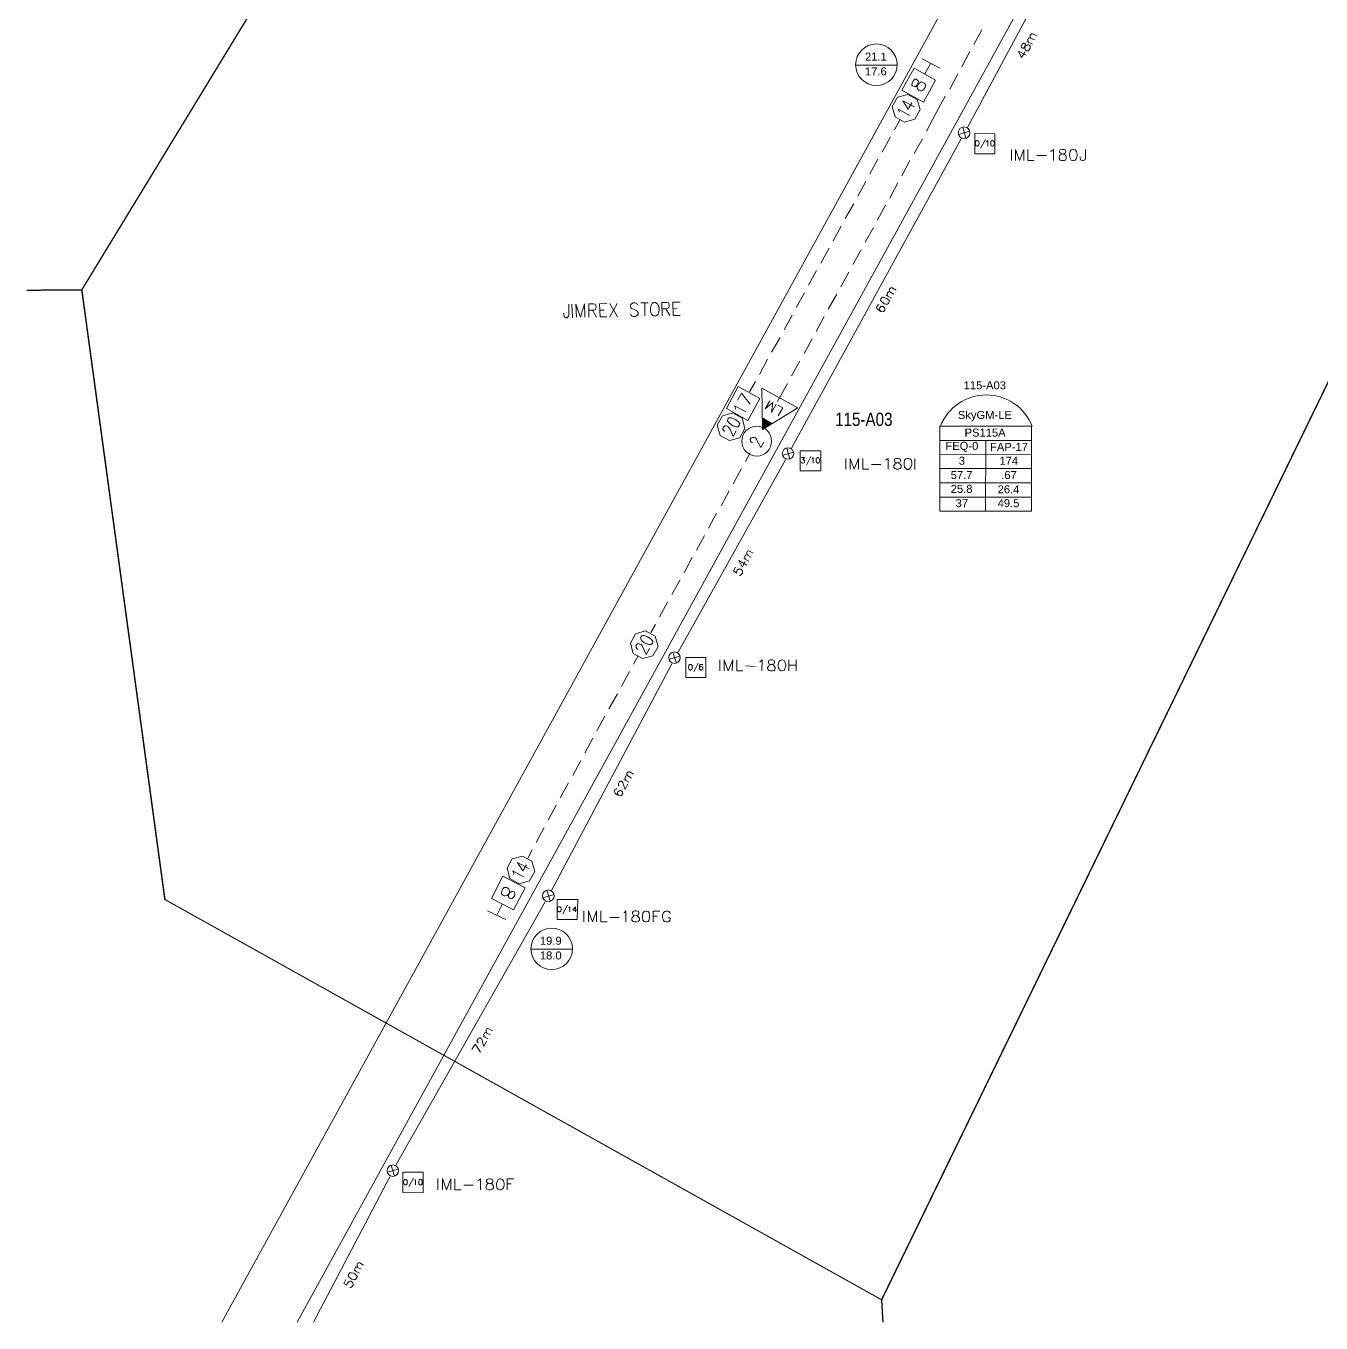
# Model space of a CAD drawing. Header units: millimetres. Extents: x 407 to 980, y 41 to 939.
# Drawn here: x 407.2 to 694.1, y 41 to 328.4 of the extents above; entities that cross this region are included whole.
import ezdxf

# ---------------------------------------------------------------- set-up
doc = ezdxf.new("R2010")
doc.units = ezdxf.units.MM
for name, color, linetype in [('PDF_Level 1', 1, 'Continuous'), ('PDF_Level 21', 1, 'Continuous'), ('PDF_Level 22', 1, 'Continuous'), ('PDF_RICKLEE_AMPBLOCK', 7, 'Continuous'), ('PDF_SKY-Lipa$0$LANDMARK', 7, 'Continuous'), ('PDF_SKY-Lipa$0$POLE NUMBER', 5, 'Continuous'), ('PDF_SKY-Lipa$0$RICKLEE_HOUSECOUNT', 3, 'Continuous'), ('PDF_Text', 7, 'Continuous')]:
    doc.layers.add(name, color=color, linetype=linetype)
for name, color, linetype, true_color in [('PDF_RICKLEE_COAXCABLE', 32, 'Continuous', 0xdd6e00), ('PDF_RICKLEE_ENDOFTAPOFFBLOCK', 132, 'Continuous', 0x00dddd), ('PDF_RICKLEE_NODEBOUNDARY', 92, 'Continuous', 0x00b800), ('PDF_SKY-Lipa$0$RICKLEE_POLEPED', 8, 'Continuous', 0x767676), ('PDF_SKY-Lipa$0$RICKLEE_ROAD', 251, 'Continuous', 0x636466), ('PDF_SKY-Lipa$0$RICKLEE_STRAND', 8, 'Continuous', 0x767676), ('PDF_SKY-Lipa$0$RICKLEE_STRANDDISTANCE', 8, 'Continuous', 0x767676)]:
    doc.layers.add(name, color=color, linetype=linetype, true_color=true_color)
doc.styles.add('PDF Arial Narrow', font='ARIALN.TTF')
doc.styles.add('PDF ArialMT', font='arial.ttf')

msp = doc.modelspace()

# ---------------------------------------------------------------- linework, layer by layer
at = {"layer": 'PDF_Level 1', "lineweight": 9}
for points in [[(605.69, 321.09), (609.65, 319.02)], [(606.28, 317.73), (607.67, 320.1)], [(513.52, 130.42), (509.46, 132.39)], [(512.72, 133.78), (511.54, 131.41)]]:
    msp.add_lwpolyline(points, dxfattribs=at)
at = {"layer": 'PDF_Level 21', "lineweight": 9}
for points in [[(578.2, 243.75), (570.38, 239.01), (570.18, 248.11)], [(572.46, 240.39), (570.48, 239.2), (570.38, 241.48)], [(572.26, 240.39), (570.58, 239.4), (570.58, 241.38)]]:
    msp.add_lwpolyline(points, close=True, dxfattribs=at)
for points in [[(570.58, 241.28), (572.16, 240.39)], [(570.58, 241.18), (572.06, 240.29), (570.58, 241.08)], [(570.58, 240.99), (571.97, 240.19)], [(570.58, 240.89), (571.87, 240.19)], [(570.58, 240.79), (571.77, 240.09)], [(570.58, 240.69), (571.67, 240.09)], [(570.58, 240.59), (571.67, 240)], [(570.58, 240.49), (571.57, 240)], [(570.58, 240.39), (571.47, 239.9)], [(570.58, 240.29), (571.37, 239.9)], [(570.58, 240.19), (571.27, 239.8)], [(570.58, 240.09), (571.17, 239.7)], [(570.58, 240), (571.08, 239.7)], [(570.58, 239.9), (570.98, 239.6)], [(570.58, 239.8), (570.88, 239.6)], [(570.58, 239.7), (570.88, 239.5)], [(570.58, 239.6), (570.78, 239.5)], [(570.58, 239.5), (570.68, 239.4)], [(568.11, 236.04), (567.91, 236.14), (567.71, 236.34), (567.71, 236.53), (567.61, 236.73), (567.81, 237.13), (568.11, 237.23), (568.21, 237.23), (568.5, 237.23), (568.8, 237.13), (569, 236.83), (569.2, 236.44), (569.99, 234.95), (570.68, 236.14)]]:
    msp.add_lwpolyline(points, dxfattribs=at)
msp.add_circle((569.07, 236.39), 3.31, dxfattribs=at)
at = {"layer": 'PDF_Level 22', "lineweight": 9}
for points in [[(601.24, 314.17), (603.91, 319.02), (608.66, 316.35), (605.99, 311.5)], [(603.51, 315.75), (603.41, 315.26), (603.61, 315.06), (603.91, 314.96), (604.21, 314.86), (604.4, 315.06), (604.8, 315.46), (605.2, 315.75), (605.49, 315.95), (605.89, 315.85), (606.18, 315.65), (606.38, 315.46), (606.48, 315.26), (606.38, 314.76), (606.09, 314.37), (605.79, 314.07), (605.59, 313.97), (605.29, 313.97), (604.9, 314.17), (604.7, 314.47), (604.6, 314.86), (604.7, 315.26), (604.8, 315.85), (604.9, 316.15), (604.7, 316.35), (604.4, 316.54), (604.11, 316.54), (603.81, 316.25)], [(604.6, 312.09), (602.52, 313.18), (600.25, 312.59), (599.06, 310.51), (599.76, 308.24), (601.83, 307.05), (604.11, 307.74), (605.29, 309.82)], [(562.37, 243.66), (564.94, 248.5), (569.79, 245.83), (567.12, 240.99)], [(565.83, 241.48), (563.76, 242.67), (561.48, 241.97), (560.3, 239.9), (560.99, 237.62), (563.06, 236.53), (565.34, 237.13), (566.43, 239.2)], [(562.67, 241.18), (562.57, 240.79), (562.87, 240.49), (563.46, 240), (563.76, 239.8), (564.45, 239.6), (564.94, 239.6), (565.14, 239.8), (565.24, 240), (565.34, 240.29), (565.04, 240.69), (564.45, 241.08), (564.15, 241.28), (563.46, 241.58), (562.97, 241.58), (562.77, 241.38)], [(546.55, 193.22), (544.47, 194.4), (542.2, 193.71), (541.11, 191.63), (541.7, 189.36), (543.78, 188.27), (546.05, 188.87), (547.24, 190.94)], [(543.38, 192.92), (543.38, 192.62), (543.58, 192.23), (544.17, 191.73), (544.57, 191.54), (545.16, 191.34), (545.66, 191.34), (545.95, 191.54), (546.05, 191.73), (546.05, 192.03), (545.76, 192.43), (545.26, 192.82), (544.87, 193.02), (544.17, 193.32), (543.78, 193.32), (543.48, 193.12)], [(519.25, 143.37), (517.18, 144.46), (514.9, 143.87), (513.81, 141.79), (514.41, 139.51), (516.48, 138.33), (518.76, 139.02), (519.94, 141.1)], [(517.77, 137.44), (515.2, 132.59), (510.35, 135.06), (512.82, 140.01)], [(515.49, 135.86), (515.49, 136.25), (515.4, 136.55), (515.1, 136.65), (514.8, 136.65), (514.5, 136.45), (514.11, 136.05), (513.81, 135.76), (513.42, 135.66), (513.12, 135.66), (512.82, 135.86), (512.63, 136.05), (512.53, 136.25), (512.63, 136.65), (512.82, 137.24), (513.12, 137.54), (513.32, 137.54), (513.71, 137.54), (514.01, 137.34), (514.21, 137.14), (514.31, 136.75), (514.31, 136.35), (514.11, 135.76), (514.11, 135.46), (514.31, 135.16), (514.6, 135.06), (514.9, 135.06), (515.2, 135.36)]]:
    msp.add_lwpolyline(points, close=True, dxfattribs=at)
for points in [[(604.01, 310.41), (601.44, 311.8), (602.62, 309.92), (603.41, 311.3)], [(600.65, 309.23), (600.65, 309.42), (600.45, 309.92), (602.92, 308.53)], [(564.35, 243.46), (564.35, 243.75), (564.15, 244.25), (566.72, 242.86)], [(564.84, 245.44), (565.73, 247.02), (567.61, 244.55)], [(561.98, 238.61), (561.88, 238.61), (561.68, 238.91), (561.58, 239.01), (561.58, 239.3), (561.78, 239.6), (561.98, 239.8), (562.17, 239.8), (562.47, 239.7), (562.77, 239.6), (562.87, 239.4), (563.16, 239.01), (563.86, 237.42), (564.55, 238.71)], [(542.79, 190.35), (542.59, 190.35), (542.39, 190.65), (542.39, 190.74), (542.3, 191.04), (542.49, 191.34), (542.79, 191.54), (542.89, 191.54), (543.19, 191.44), (543.48, 191.34), (543.68, 191.14), (543.88, 190.74), (544.57, 189.16), (545.36, 190.45)], [(515.3, 140.4), (515.3, 140.7), (515.1, 141.2), (517.57, 139.81)], [(518.66, 141.69), (516.09, 143.08), (517.27, 141.2), (518.07, 142.58)]]:
    msp.add_lwpolyline(points, dxfattribs=at)
at = {"layer": 'PDF_Level 22', "color": 7, "lineweight": 9}
for points in [[(573.35, 244.55), (572.36, 242.77), (572.66, 244.94), (570.98, 243.56), (571.97, 245.34)], [(573.84, 241.97), (574.83, 243.75), (573.75, 244.35)]]:
    msp.add_lwpolyline(points, dxfattribs=at)
at = {"layer": 'PDF_RICKLEE_AMPBLOCK', "lineweight": 9}
msp.add_lwpolyline([(629.92, 220.91), (629.92, 239.7), (609.65, 239.7), (609.65, 220.91)], close=True, dxfattribs=at)
for points in [[(609.65, 236.53), (629.92, 236.53)], [(619.83, 236.53), (619.73, 220.91)], [(609.65, 233.47), (629.92, 233.37)], [(609.65, 230.3), (629.92, 230.3)], [(609.65, 227.14), (629.92, 227.14)], [(609.65, 223.97), (629.92, 223.97)]]:
    msp.add_lwpolyline(points, dxfattribs=at)
msp.add_arc((619.91, 235.7), 10.93, 21.6691, 158.1742, dxfattribs=at)
at = {"layer": 'PDF_RICKLEE_COAXCABLE', "lineweight": 0}
for points in [[(618.94, 327.52), (617.16, 324.26)], [(616.27, 322.68), (614.49, 319.31)], [(613.6, 317.73), (611.82, 314.37)], [(610.83, 312.79), (608.85, 309.13), (606.68, 305.07)], [(599.56, 305.37), (600.84, 307.64)], [(596.89, 300.42), (598.67, 303.79)], [(605.79, 303.39), (603.91, 300.13)], [(594.12, 295.58), (595.9, 298.84)], [(603.02, 298.54), (601.24, 295.18)], [(591.45, 290.63), (593.23, 293.9)], [(600.35, 293.6), (598.57, 290.24)], [(588.68, 285.69), (590.56, 288.95)], [(597.58, 288.65), (595.8, 285.39)], [(586.01, 280.74), (587.79, 284.01)], [(594.91, 283.71), (593.13, 280.45)], [(583.24, 275.8), (585.12, 279.16)], [(592.24, 278.76), (590.36, 275.5)], [(580.57, 270.95), (582.35, 274.22)], [(589.47, 273.82), (587.69, 270.56)], [(577.8, 266.01), (579.68, 269.27)], [(586.8, 268.97), (584.92, 265.61)], [(575.13, 261.06), (576.91, 264.33)], [(584.03, 264.03), (582.25, 260.67)], [(572.36, 256.12), (574.24, 259.38)], [(581.36, 259.08), (579.58, 255.82)], [(569.69, 251.17), (571.47, 254.53)], [(578.59, 254.14), (576.81, 250.87)], [(567.51, 247.31), (568.8, 249.59)], [(575.92, 249.19), (573.65, 245.14)], [(567.61, 233.77), (566.62, 231.89)], [(565.73, 230.3), (563.86, 226.94)], [(562.97, 225.36), (561.19, 222.1)], [(560.2, 220.41), (558.42, 217.15)], [(557.53, 215.47), (555.75, 212.21)], [(554.76, 210.62), (552.98, 207.26)], [(552.09, 205.68), (550.31, 202.41)], [(549.32, 200.73), (547.54, 197.47)], [(546.65, 195.79), (545.66, 194.01)], [(542.79, 188.87), (541.8, 186.99)], [(540.91, 185.4), (539.13, 182.04)], [(538.24, 180.46), (536.36, 177.1)], [(535.47, 175.51), (533.69, 172.25)], [(532.8, 170.57), (531.02, 167.31)], [(530.13, 165.62), (528.35, 162.36)], [(527.36, 160.68), (525.58, 157.42)], [(524.69, 155.73), (522.91, 152.47)], [(522.02, 150.79), (520.24, 147.53)], [(519.35, 145.84), (518.36, 144.06)]]:
    msp.add_lwpolyline(points, dxfattribs=at)
at = {"layer": 'PDF_RICKLEE_ENDOFTAPOFFBLOCK', "lineweight": 0}
for points in [[(590.95, 319.71), (600.15, 319.71)], [(519.05, 123.89), (528.15, 123.89)]]:
    msp.add_lwpolyline(points, dxfattribs=at)
for centre in [(595.58, 319.77), (523.67, 123.94)]:
    msp.add_circle(centre, 4.6, dxfattribs=at)
at = {"layer": 'PDF_RICKLEE_NODEBOUNDARY', "lineweight": 0}
for points in [[(419.61, 269.91, 0.305, 0.305, 0), (479.64, 368.51, 0.299, 0.299, 0), (484.29, 615.56, 0.271, 0.271, 0), (646.39, 926.25, 0.318, 0.318, 0), (969.34, 812.13, 0.31, 0.31, 0), (596.74, 46.2, 0, 0, 0)], [(407.4, 269.81, 0.294, 0.294, 0), (419.61, 269.91, 0.321, 0.321, 0), (438.01, 134.87, 0.231, 0.231, 0), (596.74, 46.2, 0.296, 0.296, 0), (597.04, 41.21, 0, 0, 0)]]:
    msp.add_lwpolyline(points, format="xyseb", dxfattribs=at)
at = {"layer": 'PDF_SKY-Lipa$0$LANDMARK', "lineweight": 9}
for points in [[(527.46, 266.7), (527.46, 264.42), (527.36, 264.03), (527.26, 263.93), (527.07, 263.73), (526.77, 263.73), (526.57, 263.83), (526.47, 264.03), (526.37, 264.42), (526.27, 264.72)], [(528.25, 263.73), (528.15, 266.7)], [(529.14, 263.83), (529.04, 266.7), (530.03, 263.83), (530.92, 266.8), (531.02, 263.83)], [(531.91, 263.83), (531.91, 266.8), (532.9, 266.8), (533.3, 266.7), (533.39, 266.5), (533.49, 266.2), (533.49, 266.01), (533.39, 265.71), (533.3, 265.51), (533, 265.41), (531.91, 265.41)], [(532.7, 265.41), (533.59, 263.83)], [(535.87, 263.93), (534.38, 263.93), (534.28, 266.8), (535.87, 266.9)], [(534.38, 265.41), (535.27, 265.41)], [(536.56, 263.93), (538.14, 266.9)], [(536.56, 266.9), (538.24, 263.93)], [(542.69, 266.6), (542.49, 266.9), (542.1, 267), (541.7, 267), (541.31, 266.8), (541.11, 266.5), (541.11, 266.3), (541.21, 266.01), (541.31, 265.81), (541.6, 265.71), (542.3, 265.41), (542.49, 265.31), (542.59, 265.22), (542.79, 264.92), (542.79, 264.52), (542.49, 264.23), (542.2, 264.03), (541.7, 264.03), (541.41, 264.13), (541.11, 264.42)], [(543.38, 267), (545.06, 267)], [(544.27, 267), (544.27, 264.13)], [(548.13, 264.13), (548.03, 267.09), (549.12, 267.09), (549.52, 267), (549.61, 266.9), (549.71, 266.6), (549.71, 266.3), (549.61, 266.01), (549.52, 265.91), (549.12, 265.71), (548.13, 265.71)], [(548.92, 265.71), (549.81, 264.23)], [(552.09, 264.23), (550.6, 264.23), (550.5, 267.19), (552.09, 267.19)], [(550.5, 265.71), (551.49, 265.81)]]:
    msp.add_lwpolyline(points, dxfattribs=at)
msp.add_lwpolyline([(546.25, 267.09), (545.95, 266.9), (545.76, 266.6), (545.66, 266.3), (545.56, 265.91), (545.56, 265.22), (545.66, 264.82), (545.76, 264.52), (546.05, 264.23), (546.25, 264.13), (546.75, 264.13), (546.94, 264.33), (547.24, 264.52), (547.34, 264.82), (547.44, 265.31), (547.44, 266.01), (547.24, 266.4), (547.14, 266.7), (546.94, 266.9), (546.65, 267.09)], close=True, dxfattribs=at)
at = {"layer": 'PDF_SKY-Lipa$0$POLE NUMBER', "lineweight": 13}
for points in [[(625.47, 298.54), (625.47, 301.02)], [(626.36, 298.54), (626.36, 301.02), (627.25, 298.54), (628.24, 301.02), (628.24, 298.54)], [(629.13, 301.02), (629.13, 298.54), (630.51, 298.54)], [(631.11, 299.63), (633.28, 299.63)], [(634.17, 300.52), (634.37, 300.62), (634.77, 301.02), (634.77, 298.54)], [(641.89, 301.02), (641.89, 299.14), (641.79, 298.74), (641.59, 298.64), (641.39, 298.54), (641.19, 298.54), (640.9, 298.64), (640.8, 298.74), (640.7, 299.14), (640.7, 299.34)], [(588.78, 230.21), (588.78, 232.58)], [(589.77, 230.21), (589.77, 232.58), (590.66, 230.21), (591.65, 232.58), (591.65, 230.21)], [(592.54, 232.58), (592.54, 230.21), (593.92, 230.21)], [(594.51, 231.19), (596.59, 231.19)], [(597.58, 232.18), (597.78, 232.28), (598.17, 232.58), (598.17, 230.21)], [(604.11, 230.11), (604.11, 232.58)], [(560.89, 185.5), (560.89, 187.98)], [(561.88, 185.5), (561.88, 187.98), (562.77, 185.5), (563.76, 187.98), (563.66, 185.5)], [(564.65, 187.98), (564.65, 185.5), (566.03, 185.5)], [(569.69, 187.48), (569.89, 187.58), (570.28, 187.98), (570.18, 185.5)], [(576.22, 185.5), (576.22, 187.98)], [(576.22, 186.79), (577.8, 186.79)], [(577.8, 187.98), (577.8, 185.5)], [(566.62, 186.59), (568.7, 186.49)], [(530.82, 129.92), (530.82, 132.39)], [(531.81, 129.92), (531.81, 132.39), (532.7, 129.92), (533.59, 132.39), (533.59, 129.92)], [(534.58, 132.39), (534.58, 129.92), (535.97, 129.92)], [(539.63, 131.9), (539.82, 132), (540.12, 132.39), (540.12, 129.92)], [(546.15, 129.92), (546.15, 132.3), (547.64, 132.3)], [(549.91, 131.8), (549.81, 132), (549.61, 132.2), (549.42, 132.3), (548.92, 132.3), (548.72, 132.2), (548.43, 132), (548.33, 131.8), (548.23, 131.41), (548.23, 130.81), (548.33, 130.52), (548.43, 130.22), (548.63, 130.02), (548.92, 129.92), (549.42, 129.92), (549.61, 130.02), (549.81, 130.22), (549.91, 130.52), (549.91, 130.81), (549.42, 130.81)], [(536.56, 130.91), (538.64, 130.91)], [(546.15, 131.21), (547.04, 131.21)], [(498.48, 70.58), (498.48, 73.05)], [(499.47, 70.58), (499.47, 73.05), (500.36, 70.58), (501.35, 72.96), (501.35, 70.58)], [(502.24, 72.96), (502.24, 70.58), (503.63, 70.58)], [(507.29, 72.56), (507.48, 72.66), (507.88, 72.96), (507.88, 70.58)], [(513.81, 70.58), (513.81, 72.96), (515.3, 72.96)], [(513.81, 71.87), (514.7, 71.87)], [(504.22, 71.57), (506.3, 71.57)]]:
    msp.add_lwpolyline(points, dxfattribs=at)
for points in [[(636.64, 301.02), (636.25, 300.92), (636.15, 300.62), (636.15, 300.42), (636.25, 300.23), (636.55, 300.13), (636.94, 299.93), (637.34, 299.83), (637.54, 299.63), (637.63, 299.34), (637.63, 299.04), (637.54, 298.84), (637.44, 298.64), (637.14, 298.54), (636.64, 298.54), (636.25, 298.64), (636.15, 298.84), (636.05, 299.04), (636.05, 299.34), (636.15, 299.63), (636.35, 299.83), (636.74, 299.93), (637.24, 300.13), (637.44, 300.23), (637.54, 300.42), (637.54, 300.62), (637.44, 300.92), (637.14, 301.02)], [(639.12, 301.02), (638.72, 300.92), (638.52, 300.52), (638.33, 299.93), (638.33, 299.63), (638.52, 299.04), (638.72, 298.64), (639.12, 298.54), (639.32, 298.54), (639.61, 298.64), (639.91, 299.04), (640.01, 299.63), (640.01, 299.93), (639.91, 300.52), (639.61, 300.92), (639.32, 301.02)], [(600.05, 232.58), (599.66, 232.48), (599.56, 232.28), (599.56, 231.99), (599.66, 231.79), (599.85, 231.69), (600.35, 231.59), (600.74, 231.39), (600.94, 231.19), (601.04, 231), (601.04, 230.6), (600.94, 230.4), (600.84, 230.3), (600.45, 230.21), (599.95, 230.21), (599.66, 230.3), (599.56, 230.4), (599.46, 230.6), (599.46, 231), (599.56, 231.19), (599.76, 231.39), (600.15, 231.59), (600.55, 231.69), (600.84, 231.79), (600.94, 231.99), (600.94, 232.28), (600.84, 232.48), (600.45, 232.58)], [(602.43, 232.58), (602.13, 232.48), (601.83, 232.18), (601.73, 231.59), (601.73, 231.19), (601.83, 230.6), (602.13, 230.3), (602.43, 230.11), (602.72, 230.11), (603.02, 230.3), (603.22, 230.6), (603.41, 231.19), (603.41, 231.59), (603.32, 232.18), (603.02, 232.48), (602.72, 232.58)], [(572.06, 187.98), (571.77, 187.78), (571.67, 187.58), (571.67, 187.38), (571.77, 187.09), (571.97, 186.99), (572.46, 186.89), (572.76, 186.79), (573.05, 186.49), (573.15, 186.29), (573.15, 186), (573.05, 185.7), (572.95, 185.6), (572.56, 185.5), (572.06, 185.5), (571.77, 185.6), (571.67, 185.7), (571.47, 186), (571.47, 186.29), (571.67, 186.49), (571.87, 186.79), (572.26, 186.89), (572.66, 186.99), (572.95, 187.09), (573.05, 187.38), (573.05, 187.58), (572.95, 187.78), (572.56, 187.98)], [(574.54, 187.98), (574.24, 187.78), (573.94, 187.48), (573.84, 186.89), (573.84, 186.49), (573.94, 186), (574.24, 185.6), (574.54, 185.5), (574.73, 185.5), (575.13, 185.6), (575.33, 186), (575.53, 186.49), (575.53, 186.89), (575.33, 187.48), (575.13, 187.78), (574.73, 187.98)], [(542, 132.39), (541.7, 132.2), (541.6, 132), (541.6, 131.8), (541.7, 131.5), (541.9, 131.41), (542.39, 131.31), (542.69, 131.21), (542.99, 130.91), (543.09, 130.71), (543.09, 130.32), (542.99, 130.12), (542.89, 130.02), (542.49, 129.92), (542, 129.92), (541.7, 130.02), (541.6, 130.12), (541.41, 130.32), (541.41, 130.71), (541.6, 130.91), (541.8, 131.21), (542.1, 131.31), (542.59, 131.41), (542.89, 131.5), (542.99, 131.8), (542.99, 132), (542.89, 132.2), (542.49, 132.39)], [(544.47, 132.3), (544.17, 132.2), (543.88, 131.9), (543.78, 131.31), (543.78, 130.91), (543.88, 130.32), (544.17, 130.02), (544.47, 129.92), (544.67, 129.92), (545.06, 130.02), (545.26, 130.32), (545.36, 130.91), (545.36, 131.31), (545.26, 131.9), (545.06, 132.2), (544.67, 132.3)], [(509.76, 72.96), (509.36, 72.86), (509.26, 72.66), (509.26, 72.36), (509.36, 72.16), (509.56, 72.07), (510.05, 71.97), (510.45, 71.87), (510.65, 71.57), (510.75, 71.37), (510.75, 70.98), (510.65, 70.78), (510.55, 70.68), (510.15, 70.58), (509.76, 70.58), (509.36, 70.68), (509.26, 70.78), (509.16, 70.98), (509.16, 71.37), (509.26, 71.57), (509.46, 71.87), (509.86, 71.97), (510.35, 72.07), (510.55, 72.16), (510.65, 72.36), (510.65, 72.66), (510.55, 72.86), (510.15, 72.96)], [(512.13, 72.96), (511.83, 72.86), (511.64, 72.56), (511.44, 71.97), (511.44, 71.57), (511.54, 70.98), (511.83, 70.68), (512.13, 70.58), (512.43, 70.58), (512.72, 70.68), (513.02, 70.98), (513.12, 71.57), (513.12, 71.97), (513.02, 72.56), (512.72, 72.86), (512.43, 72.96)]]:
    msp.add_lwpolyline(points, close=True, dxfattribs=at)
at = {"layer": 'PDF_SKY-Lipa$0$RICKLEE_HOUSECOUNT', "lineweight": 0}
for points in [[(621.81, 304.48), (621.81, 300.03), (617.36, 300.03), (617.36, 304.58)], [(617.85, 302.99), (617.66, 302.9), (617.56, 302.7), (617.56, 302.4), (617.56, 302.3), (617.56, 302.01), (617.66, 301.81), (617.85, 301.71), (617.95, 301.71), (618.15, 301.81), (618.25, 302.01), (618.35, 302.3), (618.35, 302.4), (618.25, 302.7), (618.15, 302.9), (617.95, 302.99)], [(621.22, 302.99), (621.02, 302.9), (620.92, 302.7), (620.92, 302.4), (620.92, 302.3), (620.92, 302.01), (621.02, 301.81), (621.22, 301.71), (621.32, 301.71), (621.51, 301.81), (621.61, 302.01), (621.71, 302.3), (621.71, 302.4), (621.61, 302.7), (621.51, 302.9), (621.32, 302.99)], [(583.24, 234.26), (583.24, 229.81), (578.69, 229.81), (578.69, 234.26)], [(582.55, 232.78), (582.45, 232.68), (582.25, 232.48), (582.25, 232.18), (582.25, 232.08), (582.25, 231.79), (582.45, 231.59), (582.55, 231.49), (582.75, 231.49), (582.84, 231.59), (582.94, 231.79), (583.04, 232.08), (583.04, 232.18), (582.94, 232.48), (582.84, 232.68), (582.75, 232.78)], [(557.82, 188.47), (557.82, 184.02), (553.37, 184.02), (553.37, 188.47)], [(554.36, 186.89), (554.16, 186.89), (554.06, 186.69), (553.97, 186.39), (553.97, 186.2), (554.06, 185.9), (554.16, 185.8), (554.36, 185.7), (554.46, 185.7), (554.56, 185.8), (554.76, 185.9), (554.76, 186.2), (554.76, 186.39), (554.76, 186.69), (554.56, 186.89), (554.46, 186.89)], [(529.44, 134.87), (529.34, 130.42), (524.89, 130.42), (524.89, 134.87)], [(525.28, 133.28), (525.19, 133.28), (524.99, 133.09), (524.99, 132.79), (524.99, 132.59), (524.99, 132.39), (525.19, 132.2), (525.28, 132.1), (525.48, 132.1), (525.58, 132.2), (525.68, 132.39), (525.78, 132.59), (525.78, 132.79), (525.68, 133.09), (525.58, 133.28), (525.48, 133.28)], [(495.22, 74.44), (495.22, 69.89), (490.67, 69.99), (490.67, 74.44)], [(491.26, 72.86), (491.07, 72.86), (490.97, 72.66), (490.87, 72.36), (490.87, 72.16), (490.97, 71.87), (491.07, 71.67), (491.16, 71.67), (491.36, 71.67), (491.46, 71.67), (491.66, 71.87), (491.66, 72.16), (491.66, 72.36), (491.66, 72.66), (491.46, 72.86), (491.36, 72.86)], [(494.53, 72.86), (494.43, 72.86), (494.33, 72.66), (494.23, 72.36), (494.23, 72.16), (494.23, 71.87), (494.43, 71.67), (494.53, 71.67), (494.73, 71.67), (494.82, 71.67), (495.02, 71.87), (495.02, 72.16), (495.02, 72.36), (495.02, 72.66), (494.82, 72.86), (494.73, 72.86)]]:
    msp.add_lwpolyline(points, close=True, dxfattribs=at)
for points in [[(619.73, 303.19), (618.65, 301.31)], [(619.93, 302.7), (620.03, 302.8), (620.23, 302.99), (620.23, 301.71)], [(578.99, 232.78), (579.68, 232.78), (579.28, 232.28), (579.48, 232.28), (579.58, 232.18), (579.68, 232.18), (579.68, 231.99), (579.68, 231.89), (579.68, 231.69), (579.48, 231.59), (579.38, 231.49), (579.18, 231.49), (578.99, 231.59), (578.99, 231.69), (578.89, 231.79)], [(581.06, 232.97), (580.07, 231.1)], [(581.36, 232.48), (581.46, 232.58), (581.56, 232.78), (581.56, 231.49)], [(556.14, 187.18), (555.15, 185.31)], [(557.13, 186.79), (557.03, 186.89), (556.83, 186.89), (556.73, 186.89), (556.54, 186.89), (556.44, 186.69), (556.44, 186.39), (556.44, 186.1), (556.44, 185.9), (556.54, 185.8), (556.73, 185.7), (556.83, 185.7), (556.93, 185.8), (557.13, 185.9), (557.13, 186.1), (557.13, 186.29), (556.93, 186.39), (556.83, 186.49), (556.73, 186.49), (556.54, 186.39), (556.44, 186.29), (556.44, 186.1)], [(527.16, 133.58), (526.17, 131.7)], [(527.36, 133.09), (527.56, 133.19), (527.66, 133.28), (527.66, 132.1)], [(528.94, 132.1), (528.94, 133.28), (528.35, 132.49), (529.24, 132.49)], [(493.04, 73.15), (492.05, 71.27)], [(493.34, 72.66), (493.44, 72.66), (493.54, 72.86), (493.54, 71.67)]]:
    msp.add_lwpolyline(points, dxfattribs=at)
at = {"layer": 'PDF_SKY-Lipa$0$RICKLEE_POLEPED', "lineweight": 0}
for points in [[(616.27, 305.07), (613.8, 304.28)], [(615.38, 303.49), (614.69, 305.96)], [(577.31, 233.96), (574.83, 233.27)], [(576.42, 232.38), (575.72, 234.85)], [(551.3, 187.18), (550.5, 189.66)], [(552.09, 188.77), (549.71, 188.07)], [(524.2, 135.95), (521.72, 135.26)], [(523.31, 134.47), (522.61, 136.94)], [(489.68, 75.13), (487.21, 74.44)], [(488.89, 73.55), (488.1, 76.02)]]:
    msp.add_lwpolyline(points, dxfattribs=at)
for centre, radius in [((615, 304.7), 1.3), ((576.01, 233.64), 1.27), ((550.88, 188.44), 1.27), ((522.93, 135.68), 1.3), ((488.48, 74.81), 1.27)]:
    msp.add_circle(centre, radius, dxfattribs=at)
at = {"layer": 'PDF_SKY-Lipa$0$RICKLEE_ROAD', "lineweight": 0}
for points in [[(467.33, 41.21), (717.35, 496.44), (727.04, 527.3)], [(450.62, 41.21), (676.01, 451.74)]]:
    msp.add_lwpolyline(points, dxfattribs=at)
at = {"layer": 'PDF_SKY-Lipa$0$RICKLEE_STRAND', "lineweight": 0}
for points in [[(636.74, 345.03), (615.78, 305.86)], [(576.81, 234.85), (614.39, 303.39)], [(551.69, 189.66), (575.43, 232.28)], [(523.6, 136.84), (550.31, 187.09)], [(489.19, 76.02), (522.22, 134.37)], [(470.89, 41.21), (487.8, 73.45)]]:
    msp.add_lwpolyline(points, dxfattribs=at)
at = {"layer": 'PDF_SKY-Lipa$0$RICKLEE_STRANDDISTANCE', "lineweight": 0}
for points in [[(630.12, 324.36), (628.93, 324.95)], [(629.23, 324.75), (629.13, 325.15), (629.13, 325.35), (629.33, 325.64), (629.43, 325.74), (629.72, 325.64), (630.61, 325.25)], [(629.72, 325.64), (629.62, 326.04), (629.62, 326.24), (629.82, 326.53), (629.92, 326.63), (630.22, 326.63), (631.11, 326.14)], [(628.73, 321.88), (627.05, 322.77), (627.74, 321.39), (628.44, 322.58)], [(598.57, 269.47), (598.47, 269.76), (598.47, 270.06), (598.67, 270.26), (598.77, 270.36), (599.06, 270.36), (599.95, 269.86)], [(598.96, 268.08), (597.78, 268.68)], [(598.07, 268.48), (597.98, 268.87), (597.98, 269.07), (598.17, 269.37), (598.27, 269.47), (598.57, 269.47), (599.46, 268.97)], [(596.2, 266.6), (596, 266.6), (595.8, 266.4), (595.7, 266.2), (595.6, 265.91), (595.8, 265.61), (596.2, 265.31), (596.59, 265.12), (596.89, 265.02), (597.18, 265.12), (597.38, 265.31), (597.48, 265.41), (597.48, 265.71), (597.38, 265.91), (597.18, 266.11), (597.18, 266.2), (596.89, 266.2), (596.59, 266.2), (596.39, 266.01), (596.29, 265.91), (596.29, 265.61), (596.39, 265.31), (596.59, 265.12)], [(566.92, 208.94), (565.14, 209.93), (565.83, 208.45), (566.53, 209.73)], [(567.32, 209.83), (566.23, 210.43)], [(566.53, 210.23), (566.43, 210.62), (566.43, 210.82), (566.53, 211.12), (566.72, 211.22), (567.02, 211.12), (567.81, 210.72)], [(567.02, 211.12), (566.92, 211.51), (566.92, 211.71), (567.02, 212.01), (567.22, 212.11), (567.51, 212.01), (568.31, 211.61)], [(564.35, 208.45), (563.95, 207.66), (564.65, 207.16), (564.55, 207.26), (564.65, 207.56), (564.75, 207.85), (564.94, 208.05), (565.24, 208.05), (565.54, 208.05), (565.64, 207.95), (565.83, 207.76), (565.93, 207.46), (565.93, 207.16), (565.73, 206.96), (565.54, 206.77), (565.44, 206.67), (565.24, 206.67)], [(538.64, 159.99), (538.54, 160.09), (538.44, 160.18), (538.44, 160.38), (538.44, 160.58), (538.64, 160.88), (538.74, 160.98), (538.93, 161.07), (539.13, 161.07), (539.23, 160.98), (539.43, 160.78), (539.53, 160.48), (539.92, 159.2), (540.52, 160.38)], [(540.81, 160.88), (539.63, 161.47)], [(540.02, 161.27), (539.92, 161.67), (539.92, 161.87), (540.02, 162.16), (540.22, 162.26), (540.52, 162.26), (541.31, 161.77)], [(540.52, 162.26), (540.32, 162.56), (540.32, 162.85), (540.52, 163.05), (540.61, 163.15), (540.91, 163.15), (541.8, 162.66)], [(538.14, 159.39), (537.94, 159.39), (537.65, 159.2), (537.55, 159), (537.55, 158.7), (537.75, 158.4), (538.04, 158.11), (538.54, 157.91), (538.83, 157.81), (539.13, 157.91), (539.33, 158.11), (539.33, 158.21), (539.43, 158.4), (539.33, 158.7), (539.13, 158.9), (539.03, 159), (538.74, 159), (538.54, 158.9), (538.34, 158.7), (538.24, 158.6), (538.24, 158.4), (538.24, 158.11), (538.54, 157.91)], [(507.38, 103.12), (507.29, 103.22), (507.19, 103.42), (507.19, 103.52), (507.19, 103.71), (507.38, 104.01), (507.48, 104.11), (507.68, 104.21), (507.88, 104.21), (507.98, 104.11), (508.18, 103.91), (508.27, 103.61), (508.67, 102.33), (509.26, 103.52)], [(509.56, 104.01), (508.47, 104.6)], [(508.77, 104.41), (508.67, 104.8), (508.67, 105), (508.77, 105.3), (508.97, 105.39), (509.26, 105.3), (510.05, 104.9)], [(509.26, 105.3), (509.16, 105.69), (509.16, 105.89), (509.26, 106.19), (509.46, 106.28), (509.76, 106.19), (510.55, 105.79)], [(506, 101.64), (506.69, 102.82), (507.88, 101.04)], [(481.08, 52.09), (479.89, 52.68)], [(480.19, 52.48), (480.09, 52.88), (480.09, 53.08), (480.19, 53.37), (480.38, 53.47), (480.68, 53.37), (481.47, 52.98)], [(480.68, 53.37), (480.58, 53.77), (480.58, 53.97), (480.68, 54.26), (480.88, 54.36), (481.18, 54.36), (481.97, 53.87)], [(478.11, 50.7), (477.62, 49.81), (478.31, 49.42), (478.31, 49.52), (478.41, 49.81), (478.51, 50.01), (478.7, 50.21), (479, 50.31), (479.2, 50.31), (479.4, 50.21), (479.59, 50.01), (479.69, 49.71), (479.69, 49.42), (479.49, 49.22), (479.3, 49.02), (479.2, 48.92), (479, 48.92)]]:
    msp.add_lwpolyline(points, dxfattribs=at)
for points in [[(627.74, 324.06), (627.65, 323.76), (627.74, 323.57), (627.94, 323.47), (628.14, 323.47), (628.34, 323.57), (628.54, 323.86), (628.83, 324.06), (629.03, 324.16), (629.23, 324.16), (629.52, 324.06), (629.62, 323.86), (629.62, 323.76), (629.62, 323.47), (629.43, 323.07), (629.23, 322.87), (629.13, 322.87), (628.83, 322.87), (628.63, 322.97), (628.54, 323.17), (628.44, 323.47), (628.54, 323.76), (628.54, 324.06), (628.63, 324.26), (628.44, 324.46), (628.34, 324.55), (628.14, 324.55), (627.84, 324.36)], [(596.59, 267.89), (596.49, 267.59), (596.69, 267.29), (597.09, 267), (597.28, 266.8), (597.78, 266.7), (598.07, 266.7), (598.27, 266.9), (598.37, 267.09), (598.47, 267.39), (598.27, 267.69), (597.88, 267.98), (597.68, 268.08), (597.18, 268.28), (596.89, 268.28), (596.69, 268.08)], [(478.7, 51.79), (478.6, 51.49), (478.8, 51.2), (479.2, 50.9), (479.4, 50.8), (479.89, 50.7), (480.19, 50.7), (480.38, 50.9), (480.48, 51.1), (480.58, 51.4), (480.38, 51.69), (479.99, 51.99), (479.79, 52.09), (479.3, 52.19), (479, 52.19), (478.8, 51.99)]]:
    msp.add_lwpolyline(points, close=True, dxfattribs=at)

# ---------------------------------------------------------------- texts
at = {"layer": 'PDF_Text', "color": 132, "true_color": 0x00dddd, "char_height": 1.773, "attachment_point": 4, "style": 'PDF ArialMT'}
for s, insert in [('21.1', (593.05, 321.55)), ('17.6', (593.05, 318.28)), ('19.9', (521.05, 125.72)), ('18.0', (521.05, 122.46))]:
    msp.add_mtext(s, dxfattribs=dict(at, insert=insert))
at = {"layer": 'PDF_Text', "attachment_point": 4, "style": 'PDF ArialMT'}
for s, insert, char_height in [('115-A03', (614.91, 248.75), 1.773), ('SkyGM-LE', (613.63, 241.93), 1.773), ('PS115A', (615.11, 238.27), 1.773), ('FEQ-0', (610.86, 235.11), 1.773), ('FAP-17', (620.75, 235.11), 1.773), ('3', (613.82, 232.04), 1.77), ('174', (622.82, 232.04), 1.773), ('57.7', (612.04, 228.88), 1.773), ('.67', (623.22, 228.88), 1.773), ('25.8', (612.04, 225.81), 1.773), ('26.4', (622.43, 225.71), 1.773), ('37', (613.13, 222.64), 1.773), ('49.5', (622.43, 222.64), 1.773)]:
    msp.add_mtext(s, dxfattribs=dict(at, insert=insert, char_height=char_height))
at = {"layer": 'PDF_Text', "color": 92, "true_color": 0x00b800, "insert": (586.43, 241.21), "char_height": 2.938, "attachment_point": 4, "style": 'PDF Arial Narrow'}
msp.add_mtext('115-A03', dxfattribs=at)

doc.saveas('drawing.dxf')
